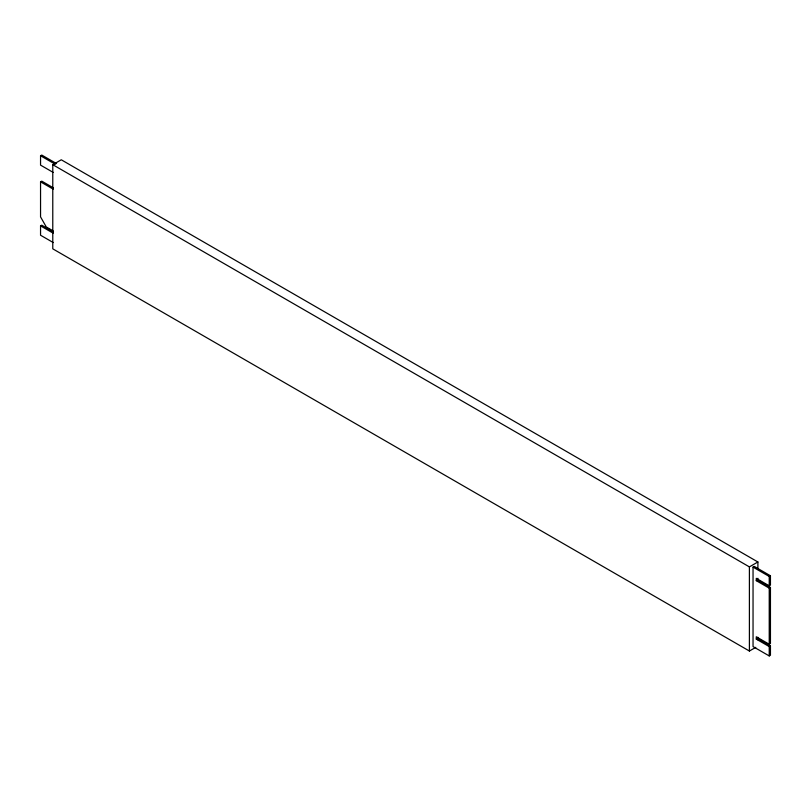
<?xml version="1.0" encoding="UTF-8"?>
<svg xmlns="http://www.w3.org/2000/svg" width="811" height="811" viewBox="0 0 811 811"><rect width="100%" height="100%" fill="white"/><g stroke="black" fill="none" stroke-linecap="round" stroke-linejoin="round"><path stroke-width="1.22" d="M53.242 172.449L40.55 165.12L40.55 155.763L41.767 155.063L56.577 163.619M755.771 647.35L749.394 651.03L52.776 248.835L52.776 164.694L61.281 159.787L757.9 561.982L757.9 569.515M53.242 230.973L46.268 226.948L40.55 216.882L40.55 181.846L41.767 181.147L53.404 187.868M53.242 242.56L40.55 235.231L40.55 225.884L41.767 225.184L53.404 231.905M52.776 164.694L749.394 566.889L757.9 561.982M753.044 567.122L754.26 566.423L770.45 575.769L770.45 585.116L769.233 585.816L756.278 578.334L756.278 580.676L769.233 588.157L770.45 587.458L770.45 643.549L769.233 644.248L756.278 636.767L756.278 639.109L769.233 646.59L770.45 645.88L770.45 655.237L769.233 655.937L753.044 646.59L753.044 567.122L769.233 576.469L770.45 575.769M756.278 580.676L757.494 579.977L770.45 587.458M756.278 639.109L757.494 638.409L770.45 645.88M40.55 155.763L55.361 164.319M40.55 181.846L53.242 189.176M40.55 225.884L53.242 233.213M769.233 576.469L769.233 585.816M769.233 588.157L769.233 644.248M769.233 646.59L769.233 655.937M757.9 578.304L757.9 580.818M757.9 637.324L757.9 639.838M749.394 566.889L749.394 651.03"/></g></svg>
